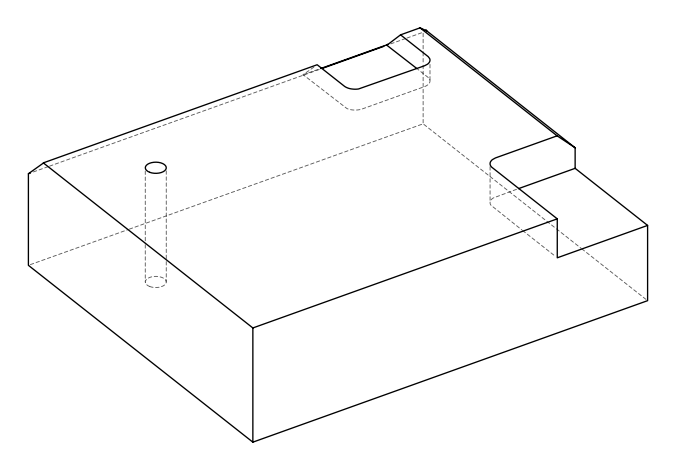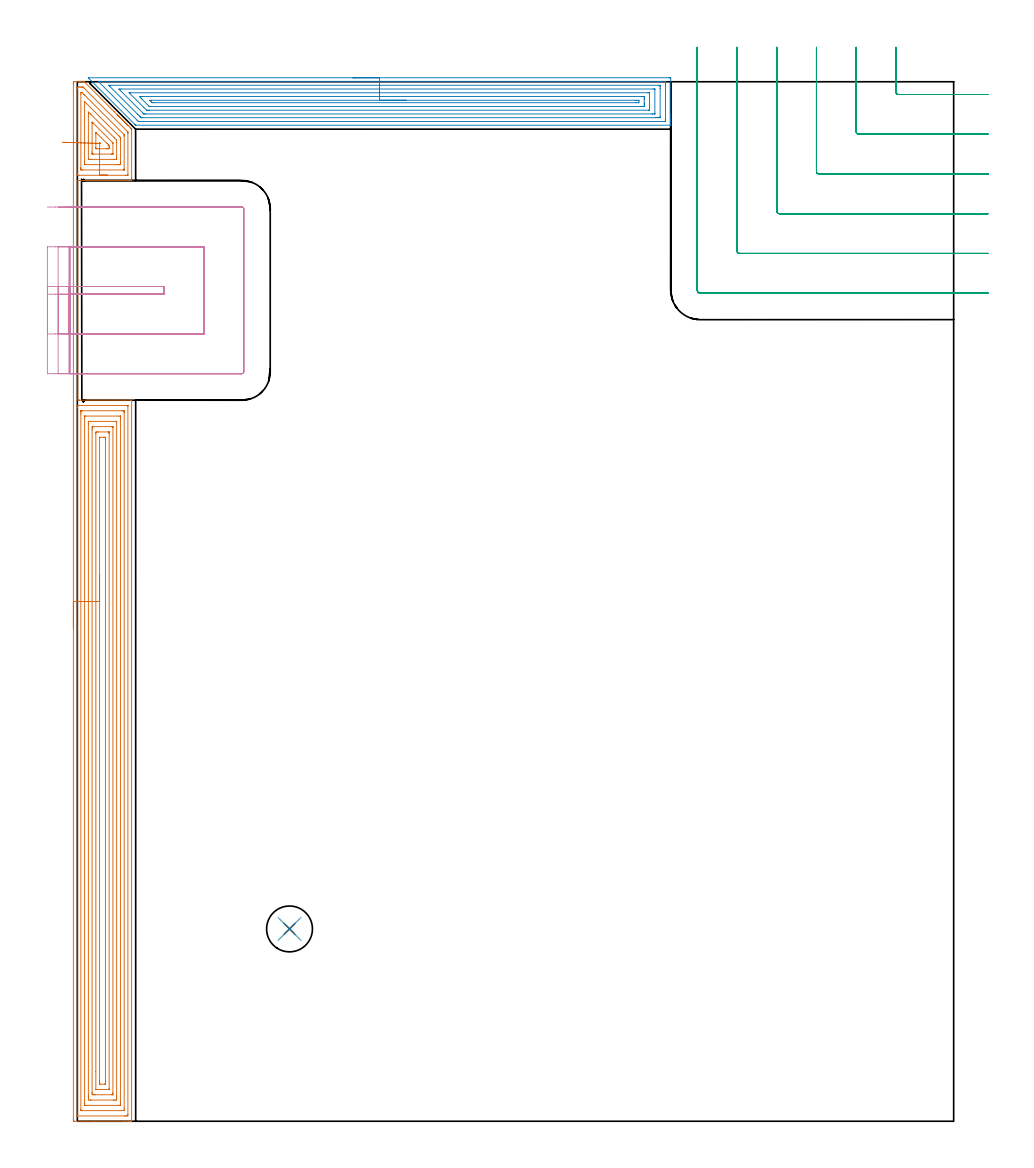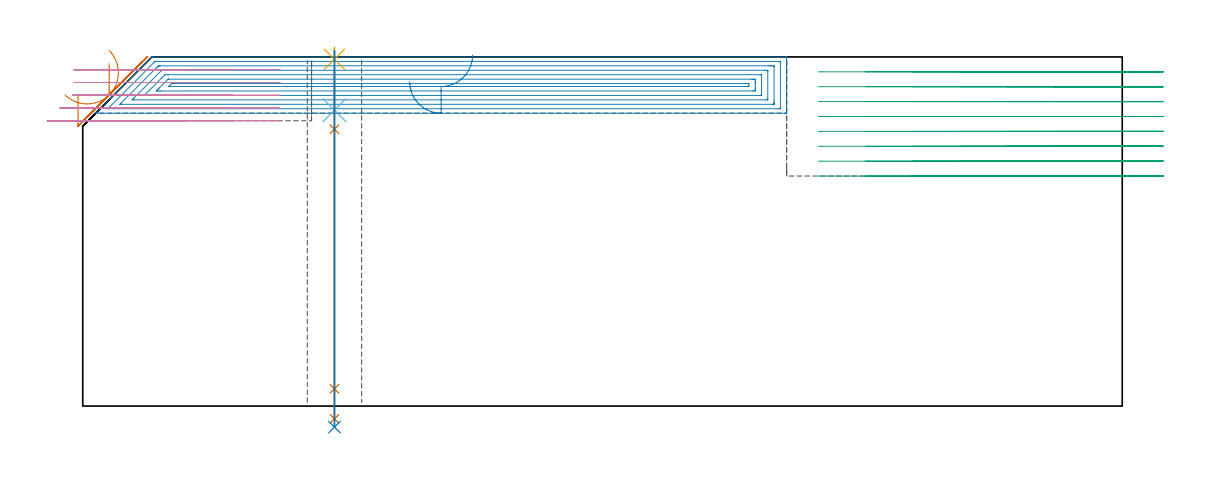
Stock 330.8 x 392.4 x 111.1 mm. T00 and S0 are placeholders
(PLAN: 8 operations, 5 tool changes, 52.7 min)
(1 AREA_MILL | FG_CHAMFER_SURFACE | UGT0205_001 | 20.75 min | 90133 mm3)
(2 AREA_MILL_1 | FG_CHAMFER_SURFACE_1 | UGT0205_001 | 12.07 min | 34578 mm3)
(3 MILL_CORNER_NOTCH_RECTANGULAR | CORNER_NOTCH_RECTANGULAR | UGT0201_094 | Follow Part, ap 5, ae 75% | 13.53 min | 361257 mm3)
(4 MILL_SLOT | SLOT_PARTIAL_RECTANGULAR | UGT0201_094 | Follow Part, ap 5, ae 75% | 5.17 min | 106403 mm3)
(5 SPOT_DRILL | STEP1HOLE | NXT0321_9005460120000 | 0.03 min | 24 mm3)
(6 DRILL_BLIND_HOLE_INTO_CENTER | STEP1HOLE | NXT0301_084 | 0.08 min | 1588 mm3)
(7 GUN_DRILL_THROUGH_HOLE | STEP1HOLE | UGT0307_008 | 0.56 min | 9019 mm3)
(8 DRILL_TO_ENLARGE_THROUGH_HOLE | STEP1HOLE | UGT0301_244 | 0.48 min | 15468 mm3)
(TOOL UGT0205_001 | Chamfer Mill 20 x 3 x 45 deg. | D20 FL50 Z2)
(TOOL UGT0201_094 | End mill 20 mm | D20 FL38 Z4)
(TOOL NXT0321_9005460120000 | NC Spot Drill, 142deg, 12mm, Carbide, Uncoated | D12 PA142 FL30 Z2)
(TOOL NXT0301_084 | Carbide Drill 11.3mm [860.1-1130-034A1-MM 2214] | D11.3 PA140 FL55 Z2)
(TOOL UGT0307_008 | Gun Drill 11 mm | D11 PA130 FL24 Z1)
(TOOL UGT0301_244 | Twist Drill 17.3 mm | D17.3 PA118 FL130 Z2)
(OP 1 AREA_MILL)
G17 G21 G94 G90
T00 M6
G54
G17 G0 G90 X-1.5 Y186.2 S1061 M3
G43 Z121.1 H0
Z99.1
G94 G1 Y186.238 Z98.228 F250.
Y186.352 Z97.363
Y186.541 Z96.512
Y186.803 Z95.68
Y187.137 Z94.874
Y187.54 Z94.1
Y188.008 Z93.364
Y188.54 Z92.672
Y189.129 Z92.029
Y189.772 Z91.44
Y190.464 Z90.908
Y191.2 Z90.44
Y191.974 Z90.037
Y192.78 Z89.703
Y193.612 Z89.441
Y194.463 Z89.252
Y195.328 Z89.138
Y196.2 Z89.1
Y391.335
X-1.499 Y391.786 Z89.101
X-1.494 Y392.222 Z89.103
X-1.491 Y392.39 Z89.105
X-1.064 Y392.4 Z89.531
X0.366 Z90.962
X0.697 Z91.292
X1.358 Z91.958
X2.457 Z93.056
X2.593 Y392.399 Z93.189
X2.62 Y392.381 Z93.217
X13.873 Y381.128 Z104.472
X15.03 Y379.971 Z105.629
X15.076 Y379.926 Z105.673
X15.123 Y379.878 Z105.722
X15.319 Y379.681 Z105.918
X15.369 Y379.632 Z105.966
X15.42 Y379.58 Z106.019
X15.608 Y379.392 Z106.207
X15.662 Y379.339 Z106.259
X15.718 Y379.283 Z106.317
X15.898 Y379.103 Z106.497
X15.956 Y379.046 Z106.552
X16.016 Y378.985 Z106.615
X16.187 Y378.813 Z106.786
X16.249 Y378.752 Z106.846
X16.313 Y378.687 Z106.912
X16.476 Y378.524 Z107.075
X16.543 Y378.459 Z107.139
X16.611 Y378.389 Z107.21
X16.766 Y378.235 Z107.365
X16.836 Y378.165 Z107.433
X16.909 Y378.092 Z107.508
X17.055 Y377.945 Z107.654
X17.13 Y377.872 Z107.726
X17.206 Y377.794 Z107.806
X17.344 Y377.656 Z107.944
X17.423 Y377.579 Z108.019
X17.504 Y377.496 Z108.103
X17.634 Y377.367 Z108.233
X17.717 Y377.285 Z108.313
X17.802 Y377.199 Z108.401
X17.923 Y377.077 Z108.522
X18.01 Y376.992 Z108.606
X18.099 Y376.901 Z108.699
X18.212 Y376.788 Z108.812
X18.303 Y376.698 Z108.899
X18.397 Y376.603 Z108.996
X18.502 Y376.498 Z109.101
X18.597 Y376.405 Z109.193
X18.695 Y376.306 Z109.294
X18.791 Y376.209 Z109.391
X18.89 Y376.112 Z109.486
X18.992 Y376.008 Z109.592
X19.081 Y375.92 Z109.68
X19.184 Y375.818 Z109.78
X20.064 Y374.938 Z110.66
X20.184 Y374.817 Z110.782
X20.317 Y374.682 Z110.914
X20.495 Y374.495 Z111.091
X20.5 Y373.924 Z111.1
Y356.062
X20.494 Y355.169 Z111.094
Y355.101 Z111.092
X19.522 Y355.1 Z110.12
X0.661 Y355.101 Z91.258
X0.658 Y355.1
X0.2 Z90.8
Y272.2
X0.644 Z91.244
X0.648 Y272.199 Z91.245
X0.697 Y272.2 Z91.295
X20.256 Z110.854
X20.494 Y272.198 Z111.092
X20.5 Y272.112 Z111.1
Y0.168
X20.502 Y0.003 Z111.092
X20.172 Y0. Z110.772
X19.845 Z110.445
X19.184 Z109.779
X17.973 Z108.57
X17.423 Z108.017
X6.419 Z97.016
X-1.063 Z89.534
X-1.492 Y0.01 Z89.106
X-1.495 Y0.177 Z89.103
X-1.499 Y0.614 Z89.101
X-1.5 Y1.057 Z89.1
Y196.2
X-0.086 Z90.514
X-0.085 Y269.433 Z90.515
X-0.079 Y270.22 Z90.521
X0.319 Y270.209 Z90.919
X0.697 Y270.202 Z91.297
X0.821 Y270.2 Z91.421
X1.577 Z92.177
X18.428 Z109.028
X19.066 Y270.192 Z109.666
X19.079 Y270.189 Z109.679
X19.082 Y270.176 Z109.682
X19.084 Y270.134 Z109.684
X19.086 Y270.048 Z109.686
Y269.876
X19.085 Y2.5 Z109.685
X19.084 Y2.401 Z109.684
X19.079 Y2.014 Z109.679
X18.695 Y2.003 Z109.295
X18.303 Y2.001 Z108.903
X17.818 Y2. Z108.418
X0.005 Z90.605
X-0.026 Y2.001 Z90.574
X-0.057 Y2.005 Z90.543
X-0.078 Y2.01 Z90.522
X-0.079 Y2.033 Z90.521
X-0.085 Y2.3 Z90.515
X-0.086 Y196.2 Z90.514
X1.328 Z91.928
Y267.006
X1.33 Y267.647 Z91.93
X1.331 Y267.896 Z91.931
X1.335 Y268.149 Z91.935
X1.344 Y268.191 Z91.944
X1.373 Y268.194 Z91.973
X1.441 Y268.197 Z92.041
X1.577 Y268.199 Z92.177
X1.912 Y268.2 Z92.512
X16.878 Z107.478
X17.423 Y268.196 Z108.023
X17.605 Y268.193 Z108.205
X17.664 Y268.19 Z108.264
X17.667 Y268.067 Z108.267
X17.67 Y267.899 Z108.27
X17.671 Y267.647 Z108.271
X17.672 Y267.395 Z108.272
X17.671 Y4.828 Z108.271
X17.667 Y4.187 Z108.267
X17.665 Y4.062 Z108.265
X17.662 Y4.01 Z108.262
X17.603 Y4.004 Z108.203
X17.423 Y4.002 Z108.023
X16.727 Y4. Z107.327
X1.761 Z92.361
X1.577 Y4.003 Z92.177
X1.393 Y4.007 Z91.993
X1.345 Y4.01 Z91.945
X1.335 Y4.038 Z91.935
X1.332 Y4.103 Z91.932
X1.33 Y4.187 Z91.93
X1.329 Y4.438 Z91.929
X1.328 Y196.2 Z91.928
X2.743 Z93.343
Y265.571
X2.745 Y265.861 Z93.345
X2.749 Y266.161 Z93.349
X2.75 Y266.19 Z93.35
X2.803 Y266.194 Z93.403
X2.892 Y266.198 Z93.492
X3.003 Y266.2 Z93.603
X15.662 Y266.199 Z106.262
X16.212 Y266.196 Z106.812
X16.243 Y266.19 Z106.843
X16.251 Y266.18 Z106.851
X16.253 Y266.154 Z106.853
X16.256 Y265.861 Z106.856
X16.257 Y265.257 Z106.857
Y264.968
Y6.866
X16.254 Y6.266 Z106.854
X16.25 Y6.062 Z106.85
X16.243 Y6.01 Z106.843
X16.196 Y6.007 Z106.796
X16.089 Y6.004 Z106.689
X15.662 Y6. Z106.262
X3.311 Z93.911
X2.909 Y6.002 Z93.509
X2.808 Y6.006 Z93.408
X2.76 Y6.01 Z93.36
X2.749 Y6.017 Z93.349
X2.748 Y6.033 Z93.348
X2.745 Y6.131 Z93.345
X2.743 Y6.576 Z93.343
Y6.866
Y196.2
X4.157 Z94.757
Y263.243
X4.159 Y264.074 Z94.759
X4.16 Y264.133 Z94.76
X4.163 Y264.189 Z94.763
X5.098 Y264.2 Z95.698
X14.659 Z105.259
X14.782 Y264.197 Z105.382
X14.822 Y264.193 Z105.422
X14.833 Y264.191 Z105.433
X14.836 Y264.175 Z105.436
X14.84 Y264.136 Z105.44
X14.842 Y264.074 Z105.442
X14.843 Y264.013 Z105.443
Y9.483
X14.839 Y8.652 Z105.439
X14.837 Y8.596 Z105.437
X14.782 Y8.01 Z105.382
X14.541 Y8.004 Z105.141
X13.902 Y8.001 Z104.502
X13.664 Y8. Z104.264
X5.098 Y8.001 Z95.698
X4.859 Z95.459
X4.218 Y8.01 Z94.818
X4.163 Y8.652 Z94.763
X4.16 Y8.711 Z94.76
X4.157 Y9.545 Z94.757
Y9.607
Y196.2
X5.571 Z96.171
Y260.915
X5.573 Y261.395 Z96.173
X5.578 Y261.802 Z96.178
X5.589 Y262.19 Z96.189
X5.979 Y262.198 Z96.579
X6.066 Y262.2 Z96.666
X13.109 Y262.199 Z103.709
X13.393 Y262.192 Z103.993
X13.423 Y262.19 Z104.023
X13.425 Y262.169 Z104.025
X13.428 Y262.135 Z104.028
X13.429 Y262.101 Z104.029
Y261.875
Y10.918
X13.427 Y10.438 Z104.027
X13.423 Y10.031 Z104.023
X13.42 Y10.01 Z104.02
X13.399 Y10.006 Z103.999
X13.345 Y10.002 Z103.945
X13.237 Y10. Z103.837
X13.021 Z103.621
X6.859 Z97.459
X6.409 Y10.002 Z97.009
X5.979 Y10.01 Z96.579
X5.578 Y10.034 Z96.178
X5.574 Y10.438 Z96.174
X5.572 Y10.851 Z96.172
X5.571 Y196.2 Z96.171
X6.985 Z97.585
X6.986 Y259.609 Z97.586
X6.989 Y259.991 Z97.589
X6.992 Y260.173 Z97.592
X7.166 Y260.191 Z97.766
X7.739 Y260.198 Z98.339
X8.037 Y260.2 Z98.637
X11.559 Z102.159
X11.94 Y260.197 Z102.54
X11.981 Y260.194 Z102.581
X12.005 Y260.191 Z102.605
X12.008 Y260.167 Z102.608
X12.012 Y260.024 Z102.612
X12.014 Y259.737 Z102.614
X12.015 Y259.609 Z102.615
Y12.353
X12.014 Y12.224 Z102.614
X12.01 Y12.034 Z102.61
X12.009 Y12.018 Z102.609
X11.968 Y12.01 Z102.568
X11.85 Y12.004 Z102.45
X11.703 Y12.001 Z102.303
X7.08 Y12. Z97.68
X7.021 Y12.003 Z97.621
X7.003 Y12.007 Z97.603
X6.992 Y12.013 Z97.592
X6.989 Y12.036 Z97.589
X6.986 Y12.095 Z97.586
X6.985 Y18.715 Z97.585
Y196.2
X8.399 Z98.999
X8.4 Y258.046 Z99.
X8.401 Y258.121 Z99.001
X8.404 Y258.179 Z99.004
X8.407 Y258.19 Z99.007
X8.412 Y258.194 Z99.012
X8.434 Y258.197 Z99.034
X8.62 Y258.199 Z99.22
X10.009 Z100.609
X10.38 Y258.195 Z100.98
X10.504 Y258.191 Z101.104
X10.594 Y258.186 Z101.194
X10.596 Y258.046 Z101.196
X10.599 Y257.823 Z101.199
X10.6 Y257.6 Z101.2
Y256.93
Y14.904
X10.599 Y14.682 Z101.199
X10.593 Y14.011 Z101.193
X10.39 Y14. Z100.99
X10.38 Z100.98
X8.62 Y14.001 Z99.22
X8.407 Y14.011 Z99.007
X8.404 Y14.23 Z99.004
X8.4 Y14.904 Z99.
Y15.127
X8.399 Y196.2 Z98.999
Y197.072 Z99.038
Y197.936 Z99.151
Y198.788 Z99.34
Y199.62 Z99.603
Y200.426 Z99.936
Y201.2 Z100.339
Y201.936 Z100.808
Y202.628 Z101.339
Y203.271 Z101.928
Y203.86 Z102.572
Y204.392 Z103.264
Y204.86 Z103.999
Y205.263 Z104.773
Y205.597 Z105.579
Y205.859 Z106.411
Y206.048 Z107.263
Y206.162 Z108.128
Y206.2 Z108.999
G0 Z121.1
X8.4 Y357.1
Z113.142
G1 X8.989 Z112.499
X9.52 Z111.806
X9.989 Z111.071
X10.392 Z110.297
X10.725 Z109.491
X10.988 Z108.659
X11.177 Z107.807
X11.29 Z106.942
X11.329 Z106.071
X11.29 Z105.199
X11.177 Z104.334
X10.988 Z103.482
X10.725 Z102.65
X10.392 Z101.844
X9.989 Z101.071
X9.52 Z100.335
X8.989 Z99.643
X8.4 Z99.
X0.555 Y357.099 Z91.155
X0.25 Y357.092 Z90.85
X0.095 Y357.086 Z90.695
X-0.079 Y357.076 Z90.521
X-0.085 Y357.748 Z90.515
Y357.848
Y389.899
X-0.084 Y390. Z90.516
X-0.079 Y390.386 Z90.521
X0.306 Y390.396 Z90.906
X0.697 Y390.399 Z91.297
X1.182 Y390.4 Z91.782
X1.577 Z92.177
X2.064 Y390.399 Z92.664
X2.111 Y390.394 Z92.711
X2.134 Y390.39 Z92.734
X2.188 Y390.35 Z92.788
X2.365 Y390.181 Z92.965
X2.457 Y390.092 Z93.057
X18.625 Y373.924 Z109.225
X18.956 Y373.586 Z109.556
X19.051 Y373.487 Z109.651
X19.079 Y373.448 Z109.679
X19.081 Y373.427 Z109.681
X19.084 Y373.329 Z109.684
X19.086 Y373.131 Z109.686
Y373.031
X19.085 Y357.452 Z109.685
X19.084 Y357.253 Z109.684
X19.081 Y357.155 Z109.681
X19.079 Y357.114 Z109.679
X19.034 Y357.108 Z109.634
X18.303 Y357.101 Z108.903
X18.161 Y357.1 Z108.761
X8.4 Z99.
Y359.1
X2.103 Z92.703
X1.577 Y359.104 Z92.177
X1.402 Y359.107 Z92.002
X1.344 Y359.11 Z91.944
X1.335 Y359.215 Z91.935
X1.332 Y359.383 Z91.932
X1.329 Y359.635 Z91.929
Y359.887
Y387.572
X1.333 Y388.213 Z91.933
X1.335 Y388.338 Z91.935
X1.338 Y388.39 Z91.938
X1.397 Y388.396 Z91.997
X1.577 Y388.397 Z92.177
X1.638 Y388.394 Z92.238
X1.685 Y388.39 Z92.285
X1.728 Y388.361 Z92.328
X1.883 Y388.213 Z92.483
X2.457 Y387.643 Z93.057
X2.781 Y387.32 Z93.381
X17.556 Y372.543 Z108.156
X17.622 Y372.474 Z108.222
X17.653 Y372.437 Z108.253
X17.665 Y372.419 Z108.265
X17.666 Y372.389 Z108.266
X17.67 Y372.138 Z108.27
X17.671 Y371.886 Z108.271
Y359.635
X17.67 Y359.384 Z108.27
X17.665 Y359.132 Z108.265
X17.663 Y359.109 Z108.263
X17.653 Y359.106 Z108.253
X17.621 Y359.103 Z108.221
X17.555 Y359.101 Z108.155
X17.423 Y359.1 Z108.023
X8.4 Z99.
Y361.1
X3.338 Y361.101 Z93.938
X2.77 Y361.104 Z93.37
X2.755 Y361.11 Z93.355
X2.75 Y361.124 Z93.35
X2.746 Y361.421 Z93.346
X2.743 Y362.024 Z93.343
Y362.314
Y384.784
X2.744 Y384.855 Z93.344
X2.746 Y384.889 Z93.346
X2.748 Y384.891 Z93.348
X2.755 Y384.887 Z93.355
X3.009 Y384.641 Z93.609
X15.662 Y371.988 Z106.262
X16.029 Y371.615 Z106.629
X16.214 Y371.425 Z106.814
X16.251 Y371.379 Z106.851
X16.253 Y371.33 Z106.853
X16.255 Y371.245 Z106.855
X16.257 Y370.641 Z106.857
Y370.352
Y362.314
X16.256 Y361.712 Z106.856
X16.254 Y361.421 Z106.854
X16.25 Y361.129 Z106.85
X15.97 Y361.109 Z106.57
X15.662 Y361.104 Z106.262
X15.098 Y361.1 Z105.698
X14.782 Z105.382
X8.4 Z99.
Y363.1
X5.204 Z95.804
X4.323 Y363.101 Z94.923
X4.218 Y363.104 Z94.818
X4.184 Y363.108 Z94.784
X4.164 Y363.113 Z94.764
X4.161 Y363.146 Z94.761
X4.158 Y363.207 Z94.758
X4.157 Y363.269 Z94.757
Y379.344
X4.16 Y380.176 Z94.76
X4.162 Y380.233 Z94.762
X4.218 Y380.972 Z94.818
X5.026 Y380.176 Z95.626
X5.098 Y380.103 Z95.698
X13.957 Y371.245 Z104.557
X14.782 Y370.409 Z105.382
X14.836 Y370.352 Z105.436
X14.838 Y370.295 Z105.438
X14.843 Y369.459 Z105.443
Y369.397
Y364.1
Y364.038
X14.838 Y363.207 Z105.438
X14.837 Y363.151 Z105.437
X14.829 Y363.11 Z105.429
X13.902 Y363.1 Z104.502
X8.4 Z99.
Y365.1
X5.979 Z96.579
X5.873 Y365.101 Z96.473
X5.614 Y365.107 Z96.214
X5.585 Y365.11 Z96.185
X5.578 Y365.124 Z96.178
X5.574 Y365.156 Z96.174
X5.572 Y365.19 Z96.172
X5.571 Y365.407 Z96.171
Y365.886
Y376.603
X5.572 Y377.015 Z96.172
X5.575 Y377.153 Z96.175
X5.576 Y377.162 Z96.176
X5.617 Y377.126 Z96.217
X5.704 Y377.046 Z96.304
X5.813 Y376.939 Z96.413
X5.979 Y376.774 Z96.579
X13.293 Y369.459 Z103.893
X13.384 Y369.361 Z103.984
X13.415 Y369.326 Z104.015
X13.422 Y369.301 Z104.022
X13.425 Y369.252 Z104.025
X13.428 Y369.046 Z104.028
X13.429 Y365.335 Z104.029
X13.428 Y365.225 Z104.028
X13.425 Y365.152 Z104.025
X13.422 Y365.116 Z104.022
X13.408 Y365.11 Z104.008
X13.021 Y365.102 Z103.621
X12.916 Y365.1 Z103.516
X8.4 Z99.
Y367.1
X7.421 Y367.102 Z98.021
X7.064 Y367.11 Z97.664
X6.992 Y367.128 Z97.592
X6.99 Y367.261 Z97.59
X6.986 Y367.544 Z97.586
Y372.902
X6.988 Y373.031 Z97.588
X6.992 Y373.266 Z97.592
X6.999 Y373.293 Z97.599
X7.03 Y373.266 Z97.63
X7.065 Y373.234 Z97.665
X7.272 Y373.031 Z97.872
X11.261 Y369.042 Z101.861
X11.734 Y368.565 Z102.334
X11.895 Y368.396 Z102.495
X12.008 Y368.274 Z102.608
X12.009 Y368.183 Z102.609
X12.014 Y367.802 Z102.614
X12.013 Y367.672 Z102.613
X12.009 Y367.29 Z102.609
X12.006 Y367.11 Z102.606
X11.821 Y367.104 Z102.421
X11.261 Y367.101 Z101.861
X10.944 Y367.1 Z101.544
X8.4 Z99.
X8.464 Y369.109 Z99.064
X8.43 Y369.11 Z99.03
X8.405 Y369.116 Z99.005
X8.403 Y369.124 Z99.003
X8.401 Y369.15 Z99.001
X8.4 Y369.19 Z99.
X8.402 Y369.24 Z99.002
X8.406 Y369.312 Z99.006
X8.419 Y369.422 Z99.019
X8.62 Y369.228 Z99.22
X8.72 Y369.125 Z99.32
X8.735 Y369.106 Z99.335
X8.717 Y369.104 Z99.317
X8.62 Z99.22
X8.464 Y369.109 Z99.064
X7.821 Y369.13 Z98.475
X7.129 Y369.152 Z97.944
X6.394 Y369.176 Z97.476
X5.62 Y369.2 Z97.073
X4.815 Y369.226 Z96.739
X3.983 Y369.253 Z96.477
X3.132 Y369.28 Z96.289
X2.267 Y369.308 Z96.175
X1.396 Y369.336 Z96.137
X0.525 Y369.364 Z96.175
X-0.34 Y369.392 Z96.289
X-1.191 Y369.419 Z96.478
X-2.022 Y369.446 Z96.741
X-2.828 Y369.472 Z97.075
X-3.601 Y369.497 Z97.478
X-4.336 Y369.52 Z97.947
X-5.028 Y369.543 Z98.478
X-5.671 Y369.563 Z99.068
G0 Z121.1
M5
M2
(OP 2 AREA_MILL_1)
G17 G21 G94 G90
T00 M6
G54
G17 G0 G90 X104.05 Y393.9 S1061 M3
G43 Z121.1 H0
Z103.2
G94 G1 X104.088 Z102.328 F250.
X104.202 Z101.463
X104.391 Z100.612
X104.653 Z99.78
X104.987 Z98.974
X105.39 Z98.2
X105.858 Z97.464
X106.389 Z96.772
X106.979 Z96.129
X107.622 Z95.54
X108.314 Z95.008
X109.05 Z94.54
X109.824 Z94.137
X110.63 Z93.803
X111.462 Z93.541
X112.313 Z93.352
X113.178 Z93.238
X114.05 Z93.2
X223.393
X223.76 Y393.896 Z93.203
X223.99 Y393.892 Z93.206
X224. Y393.658 Z93.44
Y379.79 Z107.306
Y379.186 Z107.908
Y378.619 Z108.477
Y378.299 Z108.797
Y377.733 Z109.364
Y377.413 Z109.682
Y376.772 Z110.327
Y376.379 Z110.72
X223.998 Y376.03 Z111.061
Y376.029 Z111.062
X223.933 Y376.004 Z111.09
X223.839 Y376. Z111.1
X22.113
X22.005 Y376.004 Z111.089
X21.978 Y376.025 Z111.07
X21.759 Y376.241 Z110.858
X4.261 Y393.738 Z93.36
X4.184 Y393.818 Z93.28
X4.114 Y393.891 Z93.205
X4.22 Y393.898 Z93.202
X4.261 Y393.9 Z93.2
X114.05
Y392.486 Z94.614
X221.607
X221.83 Y392.484 Z94.616
X221.94 Y392.481 Z94.619
X221.987 Y392.479 Z94.621
X221.99 Y392.445 Z94.655
X221.995 Y392.347 Z94.753
X221.999 Y392.098 Z95.002
X222. Y378.299 Z108.801
X221.998 Y377.911 Z109.189
X221.99 Y377.52 Z109.58
X221.987 Y377.421 Z109.679
X221.941 Y377.419 Z109.681
X221.83 Y377.416 Z109.684
X221.607 Y377.414 Z109.686
X23.452
X23.227 Y377.416 Z109.684
X23.116 Y377.418 Z109.682
X23.062 Y377.421 Z109.679
X23.035 Y377.426 Z109.674
X22.98 Y377.479 Z109.621
X22.559 Y377.892 Z109.208
X8.278 Y392.172 Z94.928
X8.088 Y392.363 Z94.737
X8.038 Y392.417 Z94.683
X7.989 Y392.473 Z94.627
X7.986 Y392.48 Z94.62
X8.003 Y392.481 Z94.619
X8.057 Y392.484 Z94.616
X8.278 Y392.486 Z94.614
X114.05
Y391.072 Z96.028
X219.463 Y391.071 Z96.029
X219.822 Y391.069 Z96.031
X219.941 Y391.067 Z96.033
X219.977 Y391.065 Z96.035
X219.99 Y391.008 Z96.092
X219.994 Y390.89 Z96.21
X219.998 Y390.714 Z96.386
X220. Y390.538 Z96.562
Y389.827 Z97.273
X219.999 Y379.186 Z107.914
X219.997 Y379.012 Z108.088
X219.99 Y378.84 Z108.26
X219.822 Y378.835 Z108.265
X219.288 Y378.83 Z108.27
X218.93 Y378.829 Z108.271
X218.397 Y378.828 Z108.272
X24.704 Y378.829 Z108.271
X24.344
X24.225 Y378.831 Z108.269
X24.129 Y378.835 Z108.265
X24.073 Y378.839 Z108.261
X24.034 Y378.875 Z108.225
X23.716 Y379.186 Z107.914
X23.452 Y379.448 Z107.652
X22.826 Y380.073 Z107.027
X12.186 Y390.714 Z96.386
X11.848 Y391.056 Z96.044
X11.847 Y391.066 Z96.034
X11.848 Y391.067 Z96.033
X12.382 Y391.071 Z96.029
X114.05 Y391.072 Z96.028
Y389.657 Z97.443
X217.316
X217.91 Y389.653 Z97.447
X217.978 Y389.65 Z97.45
X217.99 Y389.647 Z97.453
X217.993 Y389.627 Z97.473
X217.997 Y389.577 Z97.523
X217.999 Y389.377 Z97.723
Y380.535 Z106.565
X217.996 Y380.322 Z106.778
X217.993 Y380.27 Z106.83
X217.99 Y380.25 Z106.85
X217.968 Y380.248 Z106.852
X217.864 Y380.245 Z106.855
X217.144 Y380.243 Z106.857
X216.973
X25.958
X25.237 Y380.247 Z106.853
X25.135 Y380.249 Z106.851
X25.109 Y380.252 Z106.848
X25.082 Y380.274 Z106.826
X25.027 Y380.326 Z106.774
X24.812 Y380.537 Z106.563
X16.311 Y389.038 Z98.062
X15.975 Y389.376 Z97.724
X15.811 Y389.544 Z97.556
X15.732 Y389.628 Z97.472
X15.715 Y389.651 Z97.449
X16.482 Y389.657 Z97.443
X114.05
Y388.243 Z98.857
X215.359
X215.55 Y388.242 Z98.858
X215.931 Y388.238 Z98.862
X215.978 Y388.236 Z98.864
X215.99 Y388.228 Z98.872
X215.994 Y388.2 Z98.9
X215.998 Y388.145 Z98.955
X215.999 Y388.054 Z99.046
Y381.846 Z105.254
X215.997 Y381.687 Z105.413
X215.994 Y381.669 Z105.431
X215.992 Y381.664 Z105.436
X215.969 Y381.662 Z105.438
X215.868 Y381.659 Z105.441
X215.741 Y381.657 Z105.443
X215.55
X27.212
X27.022 Y381.658 Z105.442
X26.313 Y381.664 Z105.436
X26.13 Y381.676 Z105.424
X25.065 Y382.733 Z104.367
X19.745 Y388.054 Z99.046
X19.613 Y388.191 Z98.909
X19.579 Y388.23 Z98.87
X19.574 Y388.238 Z98.862
X19.578 Y388.239 Z98.861
X19.627 Y388.242 Z98.858
X19.691 Y388.243 Z98.857
X19.881
X114.05
Y386.829 Z100.271
X213.022 Y386.828 Z100.272
X213.574 Y386.825 Z100.275
X213.921 Y386.822 Z100.278
X213.99 Y386.812 Z100.288
X213.996 Y386.748 Z100.352
X213.999 Y386.28 Z100.82
X214. Y385.857 Z101.243
Y384.507 Z102.593
Y384.084 Z103.016
X213.997 Y383.62 Z103.48
X213.991 Y383.206 Z103.894
X213.979 Y383.078 Z104.022
X213.85 Y383.076 Z104.024
X213.574 Y383.073 Z104.027
X213.233 Y383.071 Z104.029
X212.681
X27.298 Y383.072 Z104.028
X27.229 Y383.073 Z104.027
X27.196 Y383.075 Z104.025
X27.183 Y383.078 Z104.022
X27.161 Y383.096 Z104.004
X27.022 Y383.227 Z103.873
X24.344 Y385.903 Z101.197
X23.968 Y386.28 Z100.82
X23.452 Y386.801 Z100.299
X23.439 Y386.819 Z100.281
X23.452 Y386.822 Z100.278
X23.795 Y386.826 Z100.274
X24.344 Y386.828 Z100.272
X24.685 Y386.829 Z100.271
X114.05
Y385.415 Z101.685
X210.875
X211.769 Y385.413 Z101.687
X211.789 Y385.412 Z101.688
X211.99 Y385.393 Z101.707
X211.995 Y385.189 Z101.911
X211.99 Y384.507 Z102.593
X211.808 Y384.488 Z102.612
X211.789 Y384.487 Z102.613
X210.918 Y384.485 Z102.615
X28.828 Y384.486 Z102.614
X28.807
X28.203 Y384.507 Z102.593
X27.915 Y384.789 Z102.311
X27.316 Y385.393 Z101.707
X27.894 Y385.414 Z101.686
X27.915
X114.05 Y385.415 Z101.685
X114.921 Z101.723
X115.786 Z101.837
X116.638 Z102.026
X117.47 Z102.288
X118.276 Z102.622
X119.05 Z103.025
X119.786 Z103.494
X120.478 Z104.025
X121.121 Z104.614
X121.71 Z105.257
X122.241 Z105.95
X122.71 Z106.685
X123.113 Z107.459
X123.447 Z108.265
X123.709 Z109.097
X123.898 Z109.949
X124.012 Z110.814
X124.05 Z111.685
G0 Z121.1
M5
M2
(OP 3 MILL_CORNER_NOTCH_RECTANGULAR)
G17 G21 G94 G90
T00 M6
G54
G17 G0 G90 X309. Y405.4 S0 M3
G43 Z121.1 H0
Z106.362
G94 G1 Y402.4 F250.
Y388.594 F500.
G3 X309.994 Y387.6 R1.
G1 X340.8
X343.8 F250.
G0 Z121.1
X294. Y405.4
Z106.362
G1 Y402.4
Y373.594 F500.
G3 X294.994 Y372.6 R1.
G1 X340.8
X343.8 F250.
G0 Z121.1
X279. Y405.4
Z106.362
G1 Y402.4
Y358.595 F500.
G3 X279.995 Y357.6 R1.
G1 X340.8
X343.8 F250.
G0 Z121.1
X264. Y405.4
Z106.362
G1 Y402.4
Y343.595 F500.
G3 X264.995 Y342.6 R1.
G1 X340.8
X343.8 F250.
G0 Z121.1
X249. Y405.4
Z106.362
G1 Y402.4
Y328.595 F500.
G3 X249.995 Y327.6 R1.
G1 X340.8
X343.8 F250.
G0 Z121.1
X234. Y405.4
Z106.362
G1 Y402.4
Y313.8 F500.
G3 X235.2 Y312.6 R1.2
G1 X340.8
X343.8 F250.
G0 Z121.1
X309. Y405.4
Z101.625
G1 Y402.4
Y388.594 F500.
G3 X309.994 Y387.6 R1.
G1 X340.8
X343.8 F250.
G0 Z121.1
X294. Y405.4
Z101.625
G1 Y402.4
Y373.594 F500.
G3 X294.994 Y372.6 R1.
G1 X340.8
X343.8 F250.
G0 Z121.1
X279. Y405.4
Z101.625
G1 Y402.4
Y358.595 F500.
G3 X279.995 Y357.6 R1.
G1 X340.8
X343.8 F250.
G0 Z121.1
X264. Y405.4
Z101.625
G1 Y402.4
Y343.595 F500.
G3 X264.995 Y342.6 R1.
G1 X340.8
X343.8 F250.
G0 Z121.1
X249. Y405.4
Z101.625
G1 Y402.4
Y328.595 F500.
G3 X249.995 Y327.6 R1.
G1 X340.8
X343.8 F250.
G0 Z121.1
X234. Y405.4
Z101.625
G1 Y402.4
Y313.8 F500.
G3 X235.2 Y312.6 R1.2
G1 X340.8
X343.8 F250.
G0 Z121.1
X309. Y405.4
Z96.887
G1 Y402.4
Y388.594 F500.
G3 X309.994 Y387.6 R1.
G1 X340.8
X343.8 F250.
G0 Z121.1
X294. Y405.4
Z96.887
G1 Y402.4
Y373.594 F500.
G3 X294.994 Y372.6 R1.
G1 X340.8
X343.8 F250.
G0 Z121.1
X279. Y405.4
Z96.887
G1 Y402.4
Y358.595 F500.
G3 X279.995 Y357.6 R1.
G1 X340.8
X343.8 F250.
G0 Z121.1
X264. Y405.4
Z96.887
G1 Y402.4
Y343.595 F500.
G3 X264.995 Y342.6 R1.
G1 X340.8
X343.8 F250.
G0 Z121.1
X249. Y405.4
Z96.887
G1 Y402.4
Y328.595 F500.
G3 X249.995 Y327.6 R1.
G1 X340.8
X343.8 F250.
G0 Z121.1
X234. Y405.4
Z96.887
G1 Y402.4
Y313.8 F500.
G3 X235.2 Y312.6 R1.2
G1 X340.8
X343.8 F250.
G0 Z121.1
X309. Y405.4
Z92.15
G1 Y402.4
Y388.594 F500.
G3 X309.994 Y387.6 R1.
G1 X340.8
X343.8 F250.
G0 Z121.1
X294. Y405.4
Z92.15
G1 Y402.4
Y373.594 F500.
G3 X294.994 Y372.6 R1.
G1 X340.8
X343.8 F250.
G0 Z121.1
X279. Y405.4
Z92.15
G1 Y402.4
Y358.595 F500.
G3 X279.995 Y357.6 R1.
G1 X340.8
X343.8 F250.
G0 Z121.1
X264. Y405.4
Z92.15
G1 Y402.4
Y343.595 F500.
G3 X264.995 Y342.6 R1.
G1 X340.8
X343.8 F250.
G0 Z121.1
X249. Y405.4
Z92.15
G1 Y402.4
Y328.595 F500.
G3 X249.995 Y327.6 R1.
G1 X340.8
X343.8 F250.
G0 Z121.1
X234. Y405.4
Z92.15
G1 Y402.4
Y313.8 F500.
G3 X235.2 Y312.6 R1.2
G1 X340.8
X343.8 F250.
G0 Z121.1
X309. Y405.4
Z87.412
G1 Y402.4
Y388.594 F500.
G3 X309.994 Y387.6 R1.
G1 X340.8
X343.8 F250.
G0 Z121.1
X294. Y405.4
Z87.412
G1 Y402.4
Y373.594 F500.
G3 X294.994 Y372.6 R1.
G1 X340.8
X343.8 F250.
G0 Z121.1
X279. Y405.4
Z87.412
G1 Y402.4
Y358.595 F500.
G3 X279.995 Y357.6 R1.
G1 X340.8
X343.8 F250.
G0 Z121.1
X264. Y405.4
Z87.412
G1 Y402.4
Y343.595 F500.
G3 X264.995 Y342.6 R1.
G1 X340.8
X343.8 F250.
G0 Z121.1
X249. Y405.4
Z87.412
G1 Y402.4
Y328.595 F500.
G3 X249.995 Y327.6 R1.
G1 X340.8
X343.8 F250.
G0 Z121.1
X234. Y405.4
Z87.412
G1 Y402.4
Y313.8 F500.
G3 X235.2 Y312.6 R1.2
G1 X340.8
X343.8 F250.
G0 Z121.1
X309. Y405.4
Z82.675
G1 Y402.4
Y388.594 F500.
G3 X309.994 Y387.6 R1.
G1 X340.8
X343.8 F250.
G0 Z121.1
X294. Y405.4
Z82.675
G1 Y402.4
Y373.594 F500.
G3 X294.994 Y372.6 R1.
G1 X340.8
X343.8 F250.
G0 Z121.1
X279. Y405.4
Z82.675
G1 Y402.4
Y358.595 F500.
G3 X279.995 Y357.6 R1.
G1 X340.8
X343.8 F250.
G0 Z121.1
X264. Y405.4
Z82.675
G1 Y402.4
Y343.595 F500.
G3 X264.995 Y342.6 R1.
G1 X340.8
X343.8 F250.
G0 Z121.1
X249. Y405.4
Z82.675
G1 Y402.4
Y328.595 F500.
G3 X249.995 Y327.6 R1.
G1 X340.8
X343.8 F250.
G0 Z121.1
X234. Y405.4
Z82.675
G1 Y402.4
Y313.8 F500.
G3 X235.2 Y312.6 R1.2
G1 X340.8
X343.8 F250.
G0 Z121.1
X309. Y405.4
Z77.937
G1 Y402.4
Y388.594 F500.
G3 X309.994 Y387.6 R1.
G1 X340.8
X343.8 F250.
G0 Z121.1
X294. Y405.4
Z77.937
G1 Y402.4
Y373.594 F500.
G3 X294.994 Y372.6 R1.
G1 X340.8
X343.8 F250.
G0 Z121.1
X279. Y405.4
Z77.937
G1 Y402.4
Y358.595 F500.
G3 X279.995 Y357.6 R1.
G1 X340.8
X343.8 F250.
G0 Z121.1
X264. Y405.4
Z77.937
G1 Y402.4
Y343.595 F500.
G3 X264.995 Y342.6 R1.
G1 X340.8
X343.8 F250.
G0 Z121.1
X249. Y405.4
Z77.937
G1 Y402.4
Y328.595 F500.
G3 X249.995 Y327.6 R1.
G1 X340.8
X343.8 F250.
G0 Z121.1
X234. Y405.4
Z77.937
G1 Y402.4
Y313.8 F500.
G3 X235.2 Y312.6 R1.2
G1 X340.8
X343.8 F250.
G0 Z121.1
X309. Y405.4
Z73.2
G1 Y402.4
Y388.594 F500.
G3 X309.994 Y387.6 R1.
G1 X340.8
X343.8 F250.
G0 Z121.1
X294. Y405.4
Z73.2
G1 Y402.4
Y373.594 F500.
G3 X294.994 Y372.6 R1.
G1 X340.8
X343.8 F250.
G0 Z121.1
X279. Y405.4
Z73.2
G1 Y402.4
Y358.595 F500.
G3 X279.995 Y357.6 R1.
G1 X340.8
X343.8 F250.
G0 Z121.1
X264. Y405.4
Z73.2
G1 Y402.4
Y343.595 F500.
G3 X264.995 Y342.6 R1.
G1 X340.8
X343.8 F250.
G0 Z121.1
X249. Y405.4
Z73.2
G1 Y402.4
Y328.595 F500.
G3 X249.995 Y327.6 R1.
G1 X340.8
X343.8 F250.
G0 Z121.1
X234. Y405.4
Z73.2
G1 Y402.4
Y313.8 F500.
G3 X235.2 Y312.6 R1.2
G1 X340.8
X343.8 F250.
G0 Z121.1
M5
M2
(OP 4 MILL_SLOT)
G17 G21 G94 G90
T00 M6
G54
G17 G0 G90 X-2.8 Y312.2 S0 M3
G43 Z121.1 H0
Z107.04
G94 G1 X0.2 F250.
X32.8 F500.
Y315.1
X0.2
X-2.8 F250.
Y297.2 F500.
X0.2 F250.
X47.8 F500.
Y330.1
X0.2
X-2.8 F250.
Y282.2 F500.
X0.2 F250.
X62.1 F500.
G3 X62.8 Y282.9 R0.7
G1 Y344.4
G3 X62.1 Y345.1 R0.7
G1 X0.2
X-2.8 F250.
G0 Y312.2 Z102.98
G1 X0.2
X32.8 F500.
Y315.1
X0.2
X-2.8 F250.
Y297.2 F500.
X0.2 F250.
X47.8 F500.
Y330.1
X0.2
X-2.8 F250.
Y282.2 F500.
X0.2 F250.
X62.1 F500.
G3 X62.8 Y282.9 R0.7
G1 Y344.4
G3 X62.1 Y345.1 R0.7
G1 X0.2
X-2.8 F250.
G0 X-3.18 Y312.2 Z98.92
G1 X-0.18
X32.8 F500.
Y315.1
X-0.18
X-3.18 F250.
Y297.2 F500.
X-0.18 F250.
X47.8 F500.
Y330.1
X-0.18
X-3.18 F250.
Y282.2 F500.
X-0.18 F250.
X62.1 F500.
G3 X62.8 Y282.9 R0.7
G1 Y344.4
G3 X62.1 Y345.1 R0.7
G1 X-0.18
X-3.18 F250.
G0 Z121.1
X-7.24 Y312.2
Z94.86
G1 X-4.24
X32.8 F500.
Y315.1
X-4.24
X-7.24 F250.
Y297.2 F500.
X-4.24 F250.
X47.8 F500.
Y330.1
X-4.24
X-7.24 F250.
Y282.2 F500.
X-4.24 F250.
X62.1 F500.
G3 X62.8 Y282.9 R0.7
G1 Y344.4
G3 X62.1 Y345.1 R0.7
G1 X-4.24
X-7.24 F250.
G0 Z121.1
X-11.299 Y312.2
Z90.8
G1 X-8.299
X32.8 F500.
Y315.1
X-8.299
X-11.299 F250.
Y297.2
X-8.299
X47.8 F500.
Y330.1
X-8.299
X-11.299 F250.
Y282.2
X-8.299
X62.1 F500.
G3 X62.8 Y282.9 R0.7
G1 Y344.4
G3 X62.1 Y345.1 R0.7
G1 X-8.299
X-11.299 F250.
G0 Z121.1
M5
M2
(OP 5 SPOT_DRILL)
G17 G21 G94 G90
T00 M6
G54
G17 G0 G90 X80.1 Y72.6 S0 M3
G43 Z121.1 H0
G94 G81 G98 Z110.355 F250. R114.1
G80
M5
M2
(OP 6 DRILL_BLIND_HOLE_INTO_CENTER)
G17 G21 G94 G90
T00 M6
G54
G17 G0 G90 X80.1 Y72.6 S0 M3
G43 Z121.1 H1
G94 G81 G98 Z94.15 F250. R113.1
G80
M5
M2
(OP 7 GUN_DRILL_THROUGH_HOLE)
G17 G21 G94 G90
T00 M6
G54
G17 G0 G90 X80.1 Y72.6 M8
G43 Z121.1 H0
Z107.181
S716 M3
G94 G1 Z88.087 F125. M26
G4 X.084
Z5.5 F250.
G4 X.084
Z-4.065 F125.
G4 X.084
M5
M9
G0 Z107.181
Z121.1
M2
(OP 8 DRILL_TO_ENLARGE_THROUGH_HOLE)
G17 G21 G94 G90
T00 M6
G54
G17 G0 G90 X80.1 Y72.6 S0 M3
G43 Z121.1 H0
G94 G73 G98 Z-6.697 F250. Q16.828 R113.1
G80
M5
M2
